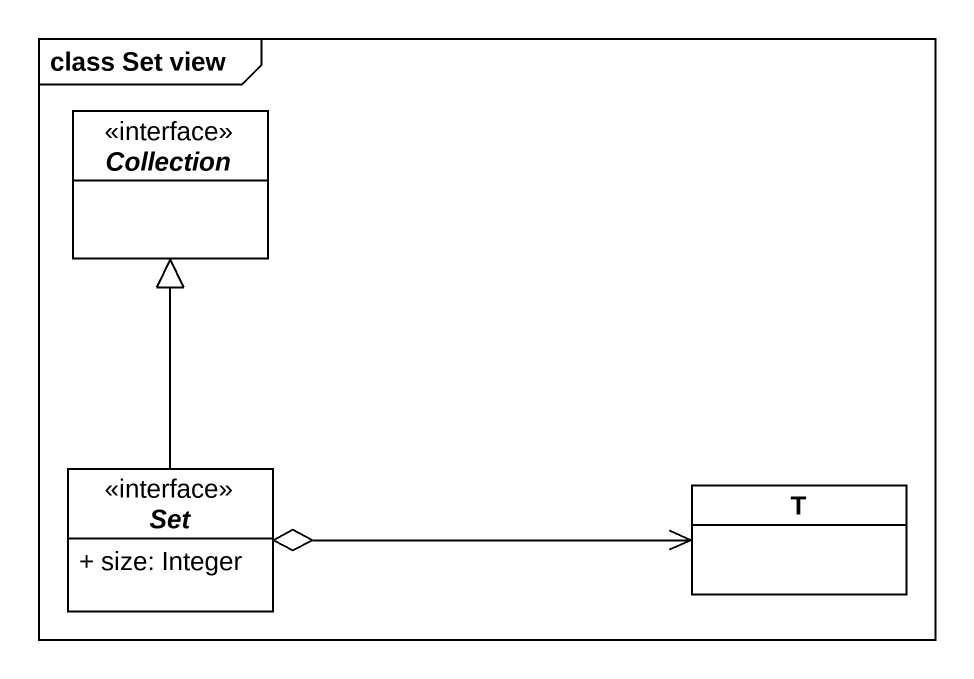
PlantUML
@startuml
mainframe class Set view
hide circle
hide empty members
skinparam classAttributeIconSize 0
interface Collection <<interface>>
interface "Set" as Set_ {
  + size: Integer
}
class T
Set_ -up-|> Collection
Set_ o-right-> T
@enduml
